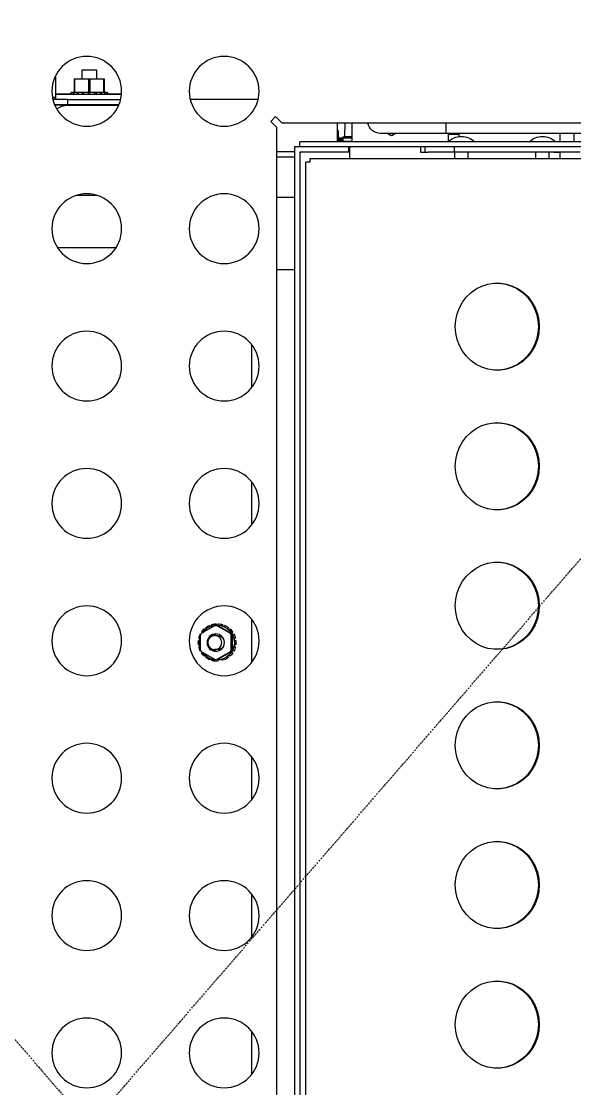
# Model space of a CAD drawing. Header units: inches. Extents: x 0 to 24647, y -6 to 17516.
# Drawn here: x 8605 to 8805.3, y 10575.5 to 10961.9 of the extents above; entities that cross this region are included whole.
import ezdxf

# ---------------------------------------------------------------- set-up
doc = ezdxf.new("R2010")
doc.units = ezdxf.units.IN
doc.header["$MEASUREMENT"] = 0
doc.linetypes.add('STRICHPUNKT', pattern=[1, 0.5, -0.25, 0, -0.25])
doc.layers.add('500', color=4, linetype='Continuous', lineweight=13)
doc.layers.add('610', color=4, linetype='STRICHPUNKT')
doc.layers.add('BK BO', color=41, linetype='Continuous')

# ---------------------------------------------------------------- blocks, each defined once
blk = doc.blocks.new('A$C0A803AA6')
at = {"layer": '610'}
for p, q in [((1527, 0), (0, 1320.8)), ((0, 0), (1527, 1320.8))]:
    blk.add_line(p, q, dxfattribs=at)
blk = doc.blocks.new('D-Broiler-Duke-FBB')
at = {"layer": 'BK BO', "color": 250}
for p, q in [((80895.38, 11702.56), (80895.38, 11955.86)), ((80886.66, 11949.39), (80886.66, 11709.08)), ((80888.56, 11949.39), (80888.56, 11709.08)), ((80882.49, 11712.75), (80882.49, 11945.72)), ((80891.55, 11816.69), (80891.55, 11762.03)), ((80884.77, 11810.6), (80884.77, 11765.13)), ((80891.55, 11808.31), (80888.56, 11808.31)), ((80884.64, 11803.18), (80882.49, 11803.18)), ((80884.64, 11803.18), (80884.64, 11801.02)), ((80884.64, 11803.18), (80884.77, 11803.18)), ((80891.55, 11803.18), (80888.56, 11803.18)), ((80884.77, 11799.3), (80882.49, 11799.3)), ((80884.64, 11801.29), (80884.77, 11801.29)), ((80884.77, 11801.02), (80884.64, 11801.02)), ((80882.49, 11794.55), (80884.77, 11794.55)), ((80890.45, 11796.86), (80890.45, 11797)), ((80884.77, 11769.99), (80882.49, 11769.99)), ((80890.45, 11767.54), (80890.45, 11767.69)), ((80882.49, 11765.24), (80884.77, 11765.24)), ((80884.77, 11765.13), (80886.66, 11765.13)), ((80884.77, 11765.13), (80884.77, 11755.56)), ((80890.41, 11766.83), (80891.55, 11766.83)), ((80891.21, 11766.83), (80891.21, 11762.76)), ((80891.55, 11762.76), (80888.56, 11762.86)), ((80891.55, 11762.03), (80891.55, 11738.34)), ((80891.55, 11762.03), (80895.38, 11762.03)), ((80884.64, 11755.56), (80884.77, 11755.56)), ((80884.64, 11755.56), (80884.64, 11752.89)), ((80884.64, 11754.54), (80886.66, 11754.54)), ((80884.64, 11752.89), (80886.66, 11752.89)), ((80890.82, 11742.38), (80891.55, 11743.69)), ((80890.82, 11742.18), (80891.55, 11743.45)), ((80890.82, 11742.38), (80890.82, 11742.18)), ((80891.55, 11740.92), (80890.82, 11742.18)), ((80886.66, 11727.12), (80882.49, 11727.12)), ((80884.77, 11726.92), (80886.66, 11726.92)), ((80884.77, 11726.92), (80884.77, 11709.08)), ((80886.66, 11726.92), (80886.66, 11707.19)), ((80888.56, 11728.02), (80895.38, 11728.02)), ((80888.68, 11728.02), (80888.68, 11722.61)), ((80889.84, 11728.02), (80889.84, 11724.71)), ((80890.43, 11727.96), (80889.84, 11727.96)), ((80890.43, 11727.4), (80889.84, 11727.4)), ((80889.84, 11726.18), (80890.43, 11726.18)), ((80890.43, 11725.38), (80889.84, 11725.38)), ((80889.84, 11724.71), (80890.43, 11724.92)), ((80890.43, 11727.4), (80890.43, 11728.02)), ((80890.43, 11726.18), (80890.43, 11727.4)), ((80890.43, 11725.38), (80890.43, 11726.18)), ((80890.43, 11725.38), (80895.38, 11725.55)), ((80890.43, 11724.92), (80890.43, 11725.38)), ((80895.38, 11722.61), (80888.56, 11722.61)), ((80889.84, 11724.71), (80888.68, 11724.71)), ((80888.68, 11724.44), (80889.84, 11724.44)), ((80889.47, 11723.54), (80888.68, 11724.05)), ((80888.68, 11724.02), (80889.47, 11723.54)), ((80889.47, 11723.54), (80888.68, 11723.88)), ((80888.68, 11723.49), (80889.47, 11723.15)), ((80889.37, 11722.72), (80888.68, 11723.11)), ((80889.47, 11723.15), (80888.69, 11723.1)), ((80889.47, 11723.54), (80889.16, 11723.58)), ((80889.3, 11724.44), (80889.47, 11723.54)), ((80889.47, 11723.15), (80889.37, 11722.72)), ((80889.47, 11723.15), (80889.47, 11723.54)), ((80889.47, 11723.15), (80889.47, 11722.61)), ((80889.47, 11723.15), (80892.52, 11723.15)), ((80889.84, 11724.44), (80889.79, 11723.15)), ((80889.84, 11724.71), (80889.84, 11724.44)), ((80892.52, 11723.15), (80892.52, 11722.61)), ((80206.18, 11711.35), (80881.1, 11711.35)), ((80882.49, 11712.75), (80881.1, 11712.75)), ((80881.1, 11712.75), (80881.1, 11711.35)), ((80884.64, 11709.46), (80884.77, 11709.46)), ((80884.64, 11709.46), (80884.64, 11709.08)), ((80886.66, 11707.19), (80200.62, 11707.19)), ((80884.77, 11709.08), (80202.51, 11709.08)), ((80842.25, 11700.84), (80842.25, 11707.19)), ((80868.48, 11700.84), (80868.48, 11707.19)), ((80883, 11707.19), (80883, 11700.84)), ((80884.89, 11707.19), (80884.89, 11700.84)), ((80886.66, 11709.08), (80888.56, 11709.08)), ((80897.63, 11700.31), (80895.38, 11702.56)), ((80194.63, 11700.84), (80893.66, 11700.84)), ((80893.66, 11700.84), (80895.91, 11698.59)), ((80895.91, 11698.59), (80897.63, 11700.31)), ((80903.84, 11694.03), (80903.84, 11669.47)), ((80550.92, 11691.77), (80566.32, 11691.77)), ((80600.66, 11691.77), (80616.06, 11691.77)), ((80650.4, 11691.77), (80665.8, 11691.77)), ((80700.14, 11691.77), (80715.54, 11691.77)), ((80749.89, 11691.77), (80765.28, 11691.77)), ((80799.63, 11691.77), (80815.02, 11691.77)), ((80703.82, 11684.29), (80701.02, 11679.45)), ((80703.82, 11683.87), (80701.02, 11679.04)), ((80702.08, 11682.92), (80701.74, 11683.26)), ((80702.08, 11682.98), (80701.74, 11683.26)), ((80702.54, 11683.52), (80702.08, 11682.98)), ((80702.57, 11683.5), (80702.08, 11682.92)), ((80702.08, 11682.92), (80702.08, 11682.98)), ((80702.23, 11683.84), (80702.57, 11683.5)), ((80703.82, 11684.29), (80703.47, 11684.88)), ((80703.82, 11684.29), (80703.47, 11684.88)), ((80704.4, 11684.62), (80703.82, 11684.29)), ((80704.4, 11684.62), (80703.82, 11684.29)), ((80703.82, 11683.87), (80703.82, 11684.29)), ((80704.12, 11685.26), (80704.4, 11684.62)), ((80710, 11684.62), (80704.4, 11684.62)), ((80704.4, 11684.62), (80704.4, 11684.21)), ((80710, 11684.21), (80704.4, 11684.21)), ((80705.72, 11685.31), (80705.65, 11685.81)), ((80705.72, 11685.37), (80705.65, 11685.81)), ((80706.46, 11685.5), (80705.72, 11685.37)), ((80706.47, 11685.44), (80705.72, 11685.31)), ((80705.72, 11685.31), (80705.72, 11685.37)), ((80706.39, 11685.94), (80706.47, 11685.44)), ((80707.94, 11685.44), (80708.01, 11685.94)), ((80708.68, 11685.37), (80707.94, 11685.5)), ((80708.68, 11685.31), (80707.94, 11685.44)), ((80708.76, 11685.81), (80708.68, 11685.31)), ((80708.76, 11685.81), (80708.68, 11685.37)), ((80708.68, 11685.31), (80708.68, 11685.37)), ((80710, 11684.21), (80710, 11684.62)), ((80710.58, 11684.29), (80710, 11684.62)), ((80710.94, 11684.88), (80710.58, 11684.29)), ((80710.58, 11684.29), (80710.58, 11683.87)), ((80713.38, 11679.45), (80710.58, 11684.29)), ((80713.38, 11679.04), (80710.58, 11683.87)), ((80711.84, 11683.5), (80712.18, 11683.84)), ((80712.32, 11682.92), (80711.84, 11683.5)), ((80712.32, 11682.98), (80711.86, 11683.52)), ((80712.67, 11683.26), (80712.32, 11682.92)), ((80712.67, 11683.26), (80712.32, 11682.98)), ((80712.32, 11682.92), (80712.32, 11682.98)), ((80700.39, 11679.57), (80701.02, 11679.45)), ((80700.84, 11678.75), (80700.39, 11678.81)), ((80701.09, 11680.94), (80700.67, 11681.16)), ((80701.01, 11679.12), (80700.84, 11678.75)), ((80700.93, 11681.87), (80701.35, 11681.65)), ((80701.01, 11679.12), (80701.01, 11678.71)), ((80701.02, 11679.45), (80701.02, 11679.04)), ((80701.35, 11681.65), (80701.09, 11680.94)), ((80701.09, 11680.94), (80701.09, 11681)), ((80704.64, 11679.38), (80704.64, 11678.36)), ((80709.77, 11678.36), (80709.77, 11679.38)), ((80713.06, 11681.65), (80713.48, 11681.87)), ((80713.32, 11680.94), (80713.06, 11681.65)), ((80713.32, 11681), (80713.08, 11681.66)), ((80713.74, 11681.16), (80713.32, 11680.94)), ((80713.74, 11681.16), (80713.32, 11681)), ((80713.32, 11680.94), (80713.32, 11681)), ((80713.38, 11679.45), (80714.02, 11679.57)), ((80713.38, 11679.04), (80713.38, 11679.45)), ((80714.02, 11678.81), (80713.38, 11679.04)), ((80713.39, 11678.71), (80713.39, 11679.12)), ((80713.57, 11678.75), (80713.39, 11679.12)), ((80714.02, 11678.81), (80713.57, 11678.75)), ((80700.67, 11677.22), (80701.09, 11677.31)), ((80701.35, 11676.66), (80700.93, 11676.51)), ((80701.35, 11676.6), (80700.93, 11676.51)), ((80701.02, 11678.37), (80703.82, 11673.54)), ((80701.09, 11677.31), (80701.35, 11676.6)), ((80701.74, 11675.11), (80702.08, 11675.34)), ((80702.08, 11675.34), (80702.57, 11674.76)), ((80702.57, 11674.82), (80702.23, 11674.54)), ((80702.57, 11674.76), (80702.23, 11674.54)), ((80710.58, 11673.54), (80713.38, 11678.37)), ((80711.84, 11674.76), (80712.32, 11675.34)), ((80712.18, 11674.54), (80711.84, 11674.82)), ((80712.18, 11674.54), (80711.84, 11674.76)), ((80712.32, 11675.34), (80712.67, 11675.11)), ((80713.06, 11676.6), (80713.32, 11677.31)), ((80713.48, 11676.51), (80713.06, 11676.66)), ((80713.48, 11676.51), (80713.06, 11676.6)), ((80713.32, 11677.31), (80713.74, 11677.22)), ((80704.4, 11673.21), (80704.12, 11673.12)), ((80704.4, 11673.21), (80710, 11673.21)), ((80705.65, 11672.57), (80705.72, 11672.95)), ((80705.72, 11672.95), (80706.47, 11672.82)), ((80706.47, 11672.88), (80706.39, 11672.44)), ((80706.47, 11672.82), (80706.39, 11672.44)), ((80707.94, 11672.82), (80708.68, 11672.95)), ((80708.01, 11672.44), (80707.94, 11672.88)), ((80708.01, 11672.44), (80707.94, 11672.82)), ((80708.68, 11672.95), (80708.76, 11672.57)), ((80710.28, 11673.12), (80710, 11673.21)), ((80710.28, 11673.12), (80710, 11673.21)), ((80710.83, 11673.97), (80710.94, 11673.5)), ((80903.84, 11625.16), (80903.84, 11644.29)), ((80905.74, 11620.74), (80905.74, 11644.6)), ((80905.86, 11639.66), (80905.86, 11644.61)), ((80850.15, 11642.58), (80850.15, 11621.44)), ((80901.82, 11625.16), (80901.82, 11643.62)), ((80901.94, 11643.67), (80901.95, 11620.35)), ((80901.95, 11643.67), (80901.95, 11625.16)), ((80906.52, 11639.24), (80905.74, 11639.75)), ((80905.74, 11639.7), (80906.52, 11639.24)), ((80906.52, 11639.24), (80905.74, 11639.57)), ((80905.74, 11637.59), (80906.43, 11637.3)), ((80906.43, 11637.3), (80905.74, 11637.3)), ((80906.43, 11636.72), (80905.74, 11637.01)), ((80906.43, 11638.63), (80905.75, 11638.63)), ((80906.43, 11637.3), (80906.43, 11636.72)), ((80906.52, 11629.76), (80906.52, 11639.24)), ((80906.52, 11638.44), (80911.25, 11638.44)), ((80911.25, 11638.11), (80906.52, 11638.11)), ((80911.25, 11638.44), (80911.25, 11638.11)), ((80911.25, 11638.11), (80911.25, 11633.26)), ((80869.1, 11635.87), (80869.1, 11628.16)), ((80905.74, 11635.61), (80906.43, 11635.46)), ((80906.43, 11635.46), (80905.74, 11635.46)), ((80906.43, 11634.74), (80905.74, 11634.9)), ((80905.74, 11633.3), (80906.43, 11633.3)), ((80906.43, 11632.54), (80905.74, 11632.54)), ((80906.43, 11635.46), (80906.43, 11634.74)), ((80906.43, 11633.3), (80906.43, 11632.54)), ((80906.52, 11633.26), (80911.25, 11633.26)), ((80911.25, 11632.59), (80906.52, 11632.59)), ((80914.58, 11635.49), (80911.25, 11635.49)), ((80911.25, 11633.26), (80911.25, 11632.59)), ((80911.25, 11632.59), (80911.25, 11627.74)), ((80914.58, 11630.36), (80914.58, 11635.49)), ((80905.74, 11630.95), (80906.43, 11631.1)), ((80906.43, 11630.39), (80905.74, 11630.23)), ((80906.43, 11630.39), (80905.74, 11630.39)), ((80905.74, 11628.83), (80906.43, 11629.12)), ((80906.43, 11628.54), (80905.74, 11628.25)), ((80906.43, 11628.54), (80905.74, 11628.54)), ((80906.43, 11631.1), (80906.43, 11630.39)), ((80906.43, 11629.12), (80906.43, 11628.54)), ((80906.52, 11626.6), (80906.52, 11629.76)), ((80911.25, 11630.36), (80914.58, 11630.36)), ((80901.95, 11625.16), (80903.84, 11625.16)), ((80901.95, 11620.35), (80901.95, 11625.16)), ((80903.84, 11625.16), (80903.84, 11619.73)), ((80905.74, 11627.21), (80906.43, 11627.6)), ((80906.43, 11627.22), (80905.74, 11626.83)), ((80905.74, 11626.1), (80906.52, 11626.6)), ((80906.52, 11626.6), (80905.74, 11626.14)), ((80905.74, 11626.28), (80906.52, 11626.6)), ((80906.43, 11627.22), (80905.75, 11627.22)), ((80905.86, 11620.74), (80905.86, 11626.18)), ((80906.43, 11627.6), (80906.43, 11627.22)), ((80906.52, 11627.74), (80911.25, 11627.74)), ((80911.25, 11627.4), (80906.52, 11627.4)), ((80911.25, 11627.74), (80911.25, 11627.4)), ((80905.74, 11620.74), (80903.84, 11620.74)), ((80904.61, 11620.74), (80904.51, 11619.59)), ((80912.52, 11620.74), (80905.86, 11620.74))]:
    blk.add_line(p, q, dxfattribs=at)
at = {"layer": 'BK BO', "color": 250, "flags": 128}
for points in [[(80584.7, 11780.26), (80584.66, 11781.39), (80584.3, 11783.64), (80583.61, 11785.81), (80582.58, 11787.86), (80581.26, 11789.73), (80579.65, 11791.4), (80577.8, 11792.82), (80575.76, 11793.95), (80573.56, 11794.78), (80571.26, 11795.29), (80568.91, 11795.46), (80566.55, 11795.29), (80564.25, 11794.78), (80562.06, 11793.95), (80560.01, 11792.82), (80558.17, 11791.4), (80556.56, 11789.73), (80555.23, 11787.86), (80554.21, 11785.81), (80553.51, 11783.64), (80553.16, 11781.39), (80553.11, 11780.26)], [(80568.91, 11795.79), (80566.55, 11795.62), (80564.25, 11795.11), (80562.06, 11794.28), (80560.01, 11793.14), (80558.17, 11791.73), (80556.56, 11790.06), (80555.23, 11788.19), (80554.21, 11786.14), (80553.51, 11783.97), (80553.16, 11781.72), (80553.16, 11779.45), (80553.51, 11777.2), (80554.21, 11775.03), (80555.23, 11772.98), (80556.56, 11771.11), (80558.17, 11769.44), (80560.01, 11768.02), (80562.06, 11766.89), (80564.25, 11766.06), (80566.55, 11765.55), (80568.91, 11765.38), (80571.26, 11765.55), (80573.56, 11766.06), (80575.76, 11766.89), (80577.8, 11768.02), (80579.65, 11769.44), (80581.26, 11771.11), (80582.58, 11772.98), (80583.61, 11775.03), (80584.3, 11777.2), (80584.66, 11779.45), (80584.66, 11781.72), (80584.3, 11783.97), (80583.61, 11786.14), (80582.58, 11788.19), (80581.26, 11790.06), (80579.65, 11791.73), (80577.8, 11793.14), (80575.76, 11794.28), (80573.56, 11795.11), (80571.26, 11795.62), (80568.91, 11795.79)], [(80635.24, 11780.26), (80635.19, 11781.39), (80634.84, 11783.64), (80634.15, 11785.81), (80633.12, 11787.86), (80631.79, 11789.73), (80630.19, 11791.4), (80628.34, 11792.82), (80626.3, 11793.95), (80624.1, 11794.78), (80621.8, 11795.29), (80619.44, 11795.46), (80617.09, 11795.29), (80614.79, 11794.78), (80612.59, 11793.95), (80610.55, 11792.82), (80608.7, 11791.4), (80607.1, 11789.73), (80605.77, 11787.86), (80604.74, 11785.81), (80604.05, 11783.64), (80603.7, 11781.39), (80603.65, 11780.26)], [(80619.44, 11795.79), (80617.09, 11795.62), (80614.79, 11795.11), (80612.59, 11794.28), (80610.55, 11793.14), (80608.7, 11791.73), (80607.1, 11790.06), (80605.77, 11788.19), (80604.74, 11786.14), (80604.05, 11783.97), (80603.7, 11781.72), (80603.7, 11779.45), (80604.05, 11777.2), (80604.74, 11775.03), (80605.77, 11772.98), (80607.1, 11771.11), (80608.7, 11769.44), (80610.55, 11768.02), (80612.59, 11766.89), (80614.79, 11766.06), (80617.09, 11765.55), (80619.44, 11765.38), (80621.8, 11765.55), (80624.1, 11766.06), (80626.3, 11766.89), (80628.34, 11768.02), (80630.19, 11769.44), (80631.79, 11771.11), (80633.12, 11772.98), (80634.15, 11775.03), (80634.84, 11777.2), (80635.19, 11779.45), (80635.19, 11781.72), (80634.84, 11783.97), (80634.15, 11786.14), (80633.12, 11788.19), (80631.79, 11790.06), (80630.19, 11791.73), (80628.34, 11793.14), (80626.3, 11794.28), (80624.1, 11795.11), (80621.8, 11795.62), (80619.44, 11795.79)], [(80685.78, 11780.26), (80685.73, 11781.39), (80685.38, 11783.64), (80684.68, 11785.81), (80683.66, 11787.86), (80682.33, 11789.73), (80680.72, 11791.4), (80678.88, 11792.82), (80676.83, 11793.95), (80674.64, 11794.78), (80672.34, 11795.29), (80669.98, 11795.46), (80667.63, 11795.29), (80665.33, 11794.78), (80663.13, 11793.95), (80661.09, 11792.82), (80659.24, 11791.4), (80657.63, 11789.73), (80656.31, 11787.86), (80655.28, 11785.81), (80654.59, 11783.64), (80654.23, 11781.39), (80654.19, 11780.26)], [(80669.98, 11795.79), (80667.63, 11795.62), (80665.33, 11795.11), (80663.13, 11794.28), (80661.09, 11793.14), (80659.24, 11791.73), (80657.63, 11790.06), (80656.31, 11788.19), (80655.28, 11786.14), (80654.59, 11783.97), (80654.23, 11781.72), (80654.23, 11779.45), (80654.59, 11777.2), (80655.28, 11775.03), (80656.31, 11772.98), (80657.63, 11771.11), (80659.24, 11769.44), (80661.09, 11768.02), (80663.13, 11766.89), (80665.33, 11766.06), (80667.63, 11765.55), (80669.98, 11765.38), (80672.34, 11765.55), (80674.64, 11766.06), (80676.83, 11766.89), (80678.88, 11768.02), (80680.72, 11769.44), (80682.33, 11771.11), (80683.66, 11772.98), (80684.68, 11775.03), (80685.38, 11777.2), (80685.73, 11779.45), (80685.73, 11781.72), (80685.38, 11783.97), (80684.68, 11786.14), (80683.66, 11788.19), (80682.33, 11790.06), (80680.72, 11791.73), (80678.88, 11793.14), (80676.83, 11794.28), (80674.64, 11795.11), (80672.34, 11795.62), (80669.98, 11795.79)], [(80736.31, 11780.26), (80736.27, 11781.39), (80735.92, 11783.64), (80735.22, 11785.81), (80734.2, 11787.86), (80732.87, 11789.73), (80731.26, 11791.4), (80729.42, 11792.82), (80727.37, 11793.95), (80725.17, 11794.78), (80722.87, 11795.29), (80720.52, 11795.46), (80718.17, 11795.29), (80715.86, 11794.78), (80713.67, 11793.95), (80711.62, 11792.82), (80709.78, 11791.4), (80708.17, 11789.73), (80706.84, 11787.86), (80705.82, 11785.81), (80705.12, 11783.64), (80704.77, 11781.39), (80704.73, 11780.26)], [(80720.52, 11795.79), (80718.17, 11795.62), (80715.86, 11795.11), (80713.67, 11794.28), (80711.62, 11793.14), (80709.78, 11791.73), (80708.17, 11790.06), (80706.84, 11788.19), (80705.82, 11786.14), (80705.12, 11783.97), (80704.77, 11781.72), (80704.77, 11779.45), (80705.12, 11777.2), (80705.82, 11775.03), (80706.84, 11772.98), (80708.17, 11771.11), (80709.78, 11769.44), (80711.62, 11768.02), (80713.67, 11766.89), (80715.86, 11766.06), (80718.17, 11765.55), (80720.52, 11765.38), (80722.87, 11765.55), (80725.17, 11766.06), (80727.37, 11766.89), (80729.42, 11768.02), (80731.26, 11769.44), (80732.87, 11771.11), (80734.2, 11772.98), (80735.22, 11775.03), (80735.92, 11777.2), (80736.27, 11779.45), (80736.27, 11781.72), (80735.92, 11783.97), (80735.22, 11786.14), (80734.2, 11788.19), (80732.87, 11790.06), (80731.26, 11791.73), (80729.42, 11793.14), (80727.37, 11794.28), (80725.17, 11795.11), (80722.87, 11795.62), (80720.52, 11795.79)], [(80786.85, 11780.26), (80786.81, 11781.39), (80786.45, 11783.64), (80785.76, 11785.81), (80784.73, 11787.86), (80783.4, 11789.73), (80781.8, 11791.4), (80779.95, 11792.82), (80777.91, 11793.95), (80775.71, 11794.78), (80773.41, 11795.29), (80771.06, 11795.46), (80768.7, 11795.29), (80766.4, 11794.78), (80764.2, 11793.95), (80762.16, 11792.82), (80760.31, 11791.4), (80758.71, 11789.73), (80757.38, 11787.86), (80756.36, 11785.81), (80755.66, 11783.64), (80755.31, 11781.39), (80755.26, 11780.26)], [(80771.06, 11795.79), (80768.7, 11795.62), (80766.4, 11795.11), (80764.2, 11794.28), (80762.16, 11793.14), (80760.31, 11791.73), (80758.71, 11790.06), (80757.38, 11788.19), (80756.36, 11786.14), (80755.66, 11783.97), (80755.31, 11781.72), (80755.31, 11779.45), (80755.66, 11777.2), (80756.36, 11775.03), (80757.38, 11772.98), (80758.71, 11771.11), (80760.31, 11769.44), (80762.16, 11768.02), (80764.2, 11766.89), (80766.4, 11766.06), (80768.7, 11765.55), (80771.06, 11765.38), (80773.41, 11765.55), (80775.71, 11766.06), (80777.91, 11766.89), (80779.95, 11768.02), (80781.8, 11769.44), (80783.4, 11771.11), (80784.73, 11772.98), (80785.76, 11775.03), (80786.45, 11777.2), (80786.81, 11779.45), (80786.81, 11781.72), (80786.45, 11783.97), (80785.76, 11786.14), (80784.73, 11788.19), (80783.4, 11790.06), (80781.8, 11791.73), (80779.95, 11793.14), (80777.91, 11794.28), (80775.71, 11795.11), (80773.41, 11795.62), (80771.06, 11795.79)], [(80837.39, 11780.26), (80837.34, 11781.39), (80836.99, 11783.64), (80836.3, 11785.81), (80835.27, 11787.86), (80833.94, 11789.73), (80832.34, 11791.4), (80830.49, 11792.82), (80828.45, 11793.95), (80826.25, 11794.78), (80823.95, 11795.29), (80821.59, 11795.46), (80819.24, 11795.29), (80816.94, 11794.78), (80814.74, 11793.95), (80812.7, 11792.82), (80810.85, 11791.4), (80809.25, 11789.73), (80807.92, 11787.86), (80806.89, 11785.81), (80806.2, 11783.64), (80805.85, 11781.39), (80805.8, 11780.26)], [(80821.59, 11795.79), (80819.24, 11795.62), (80816.94, 11795.11), (80814.74, 11794.28), (80812.7, 11793.14), (80810.85, 11791.73), (80809.25, 11790.06), (80807.92, 11788.19), (80806.89, 11786.14), (80806.2, 11783.97), (80805.85, 11781.72), (80805.85, 11779.45), (80806.2, 11777.2), (80806.89, 11775.03), (80807.92, 11772.98), (80809.25, 11771.11), (80810.85, 11769.44), (80812.7, 11768.02), (80814.74, 11766.89), (80816.94, 11766.06), (80819.24, 11765.55), (80821.59, 11765.38), (80823.95, 11765.55), (80826.25, 11766.06), (80828.45, 11766.89), (80830.49, 11768.02), (80832.34, 11769.44), (80833.94, 11771.11), (80835.27, 11772.98), (80836.3, 11775.03), (80836.99, 11777.2), (80837.34, 11779.45), (80837.34, 11781.72), (80836.99, 11783.97), (80836.3, 11786.14), (80835.27, 11788.19), (80833.94, 11790.06), (80832.34, 11791.73), (80830.49, 11793.14), (80828.45, 11794.28), (80826.25, 11795.11), (80823.95, 11795.62), (80821.59, 11795.79)], [(80710.06, 11684.81), (80710.24, 11685.18), (80710.28, 11685.26)], [(80710.71, 11684.43), (80710.63, 11684.48), (80710.06, 11684.81)], [(80710.94, 11684.88), (80710.9, 11684.8), (80710.71, 11684.43)], [(80712.67, 11675.97), (80711.76, 11674.76), (80710.83, 11673.97)], [(80703.47, 11673.5), (80703.58, 11673.67), (80703.67, 11673.8)], [(80704.25, 11673.3), (80704.24, 11673.29), (80704.12, 11673.12)], [(80905.74, 11639.01), (80906.1, 11638.81), (80906.43, 11638.63)], [(80906.43, 11638.25), (80906.1, 11638.43), (80905.74, 11638.63)], [(80906.43, 11638.63), (80906.43, 11638.29), (80906.43, 11638.25)]]:
    blk.add_lwpolyline(points, dxfattribs=at)
at = {"layer": 'BK BO', "color": 250}
for centre, radius in [((80558.62, 11681.75), 12.63), ((80608.36, 11681.75), 12.63), ((80658.1, 11681.75), 12.63), ((80707.84, 11681.75), 12.63), ((80757.58, 11681.75), 12.63), ((80807.33, 11681.75), 12.63), ((80857.07, 11681.75), 12.63), ((80906.81, 11681.75), 12.63), ((80707.19, 11678.7), 3.15), ((80707.2, 11678.35), 2.56), ((80707.2, 11678.36), 0.0252), ((80558.62, 11632.01), 12.63), ((80608.36, 11632.01), 12.63), ((80658.1, 11632.01), 12.63), ((80707.84, 11632.01), 12.63), ((80757.58, 11632.01), 12.63), ((80807.33, 11632.01), 12.63), ((80857.07, 11632.01), 12.63), ((80906.81, 11632.01), 12.63)]:
    blk.add_circle(centre, radius, dxfattribs=at)
for centre, radius, start, end in [((80883.73, 11797), 6.72, 0, 44.103), ((80883.73, 11796.86), 6.72, 315.897, 0), ((80883.73, 11767.69), 6.72, 0, 44.103), ((80883.73, 11767.54), 6.72, 315.897, 0), ((80896.29, 11738.34), 4.74, 180, 258.8804), ((80707.21, 11679.13), 6.31, 330.0287, 234.8233), ((80707.17, 11679.18), 6.79, 143.0752, 156.7356), ((80707.19, 11679.17), 6.82, 123.0797, 136.7051), ((80707.2, 11679.09), 6.2, 116.8077, 123.0046), ((80707.2, 11678.68), 6.2, 116.8058, 123.0054), ((80707.2, 11679.15), 6.84, 103.133, 116.7265), ((80707.2, 11679.14), 6.85, 83.2085, 96.7915), ((80707.21, 11679.15), 6.84, 63.2726, 76.8679), ((80707.21, 11679.09), 6.2, 56.9977, 63.1913), ((80707.21, 11678.68), 6.2, 56.9969, 63.1932), ((80707.22, 11679.17), 6.82, 43.2949, 56.9203), ((80707.24, 11679.18), 6.79, 23.2654, 36.9247), ((80707.15, 11679.19), 6.78, 183.1948, 196.8799), ((80707.15, 11679.12), 6.14, 176.8818, 180), ((80707.15, 11678.71), 6.14, 176.8823, 183.1177), ((80707.19, 11679.19), 3.14, 184.4204, 231.1624), ((80707.19, 11679.3), 3.14, 185.3728, 226.3046), ((80707.19, 11679.38), 2.55, 121.52, 179.9543), ((80707.21, 11679.38), 2.55, 0.045, 58.4807), ((80707.22, 11679.19), 3.14, 308.841, 355.5768), ((80707.22, 11679.3), 3.14, 313.6973, 354.6254), ((80707.25, 11679.12), 6.14, 0, 3.119), ((80707.25, 11678.71), 6.14, 356.8806, 3.1194), ((80707.25, 11679.19), 6.78, 3.1966, 16.8791), ((80707.25, 11679.19), 6.78, 343.1209, 356.8034), ((80707.17, 11679.19), 6.79, 203.2641, 216.9252), ((80707.24, 11679.19), 6.79, 323.0749, 336.7349), ((80707.19, 11679.21), 6.82, 223.2955, 236.9196), ((80707.2, 11678.74), 6.2, 236.9946, 243.1942), ((80707.2, 11679.23), 6.84, 243.2731, 256.8669), ((80707.2, 11679.17), 6.34, 250.0312, 289.9688), ((80707.2, 11679.24), 6.85, 263.2088, 276.7912), ((80707.21, 11679.23), 6.84, 283.1322, 296.7278), ((80707.21, 11678.74), 6.2, 296.8068, 303.0031), ((80707.22, 11679.21), 6.82, 303.0804, 316.7045), ((80895.5, 11625.16), 6.32, 320.4223, 0), ((80898.3, 11620.74), 6.32, 349.4817, 0)]:
    blk.add_arc(centre, radius, start, end, dxfattribs=at)
blk = doc.blocks.new('A$C48A1077E')
at = {"layer": '500'}
blk.add_blockref('D-Broiler-Duke-FBB', (-79851.94, -11040.8), dxfattribs=at)
blk = doc.blocks.new('A$C6C05235F')
blk.add_blockref('A$C0A803AA6', (0, 290.31))
at = {"layer": '500'}
blk.add_blockref('A$C48A1077E', (83.3, 358.41), dxfattribs=at)

msp = doc.modelspace()

# ---------------------------------------------------------------- block references
at = {"layer": '500', "xscale": -1, "rotation": 270}
msp.add_blockref('A$C6C05235F', (7679.09, 9798.44), dxfattribs=at)

doc.saveas('drawing.dxf')
